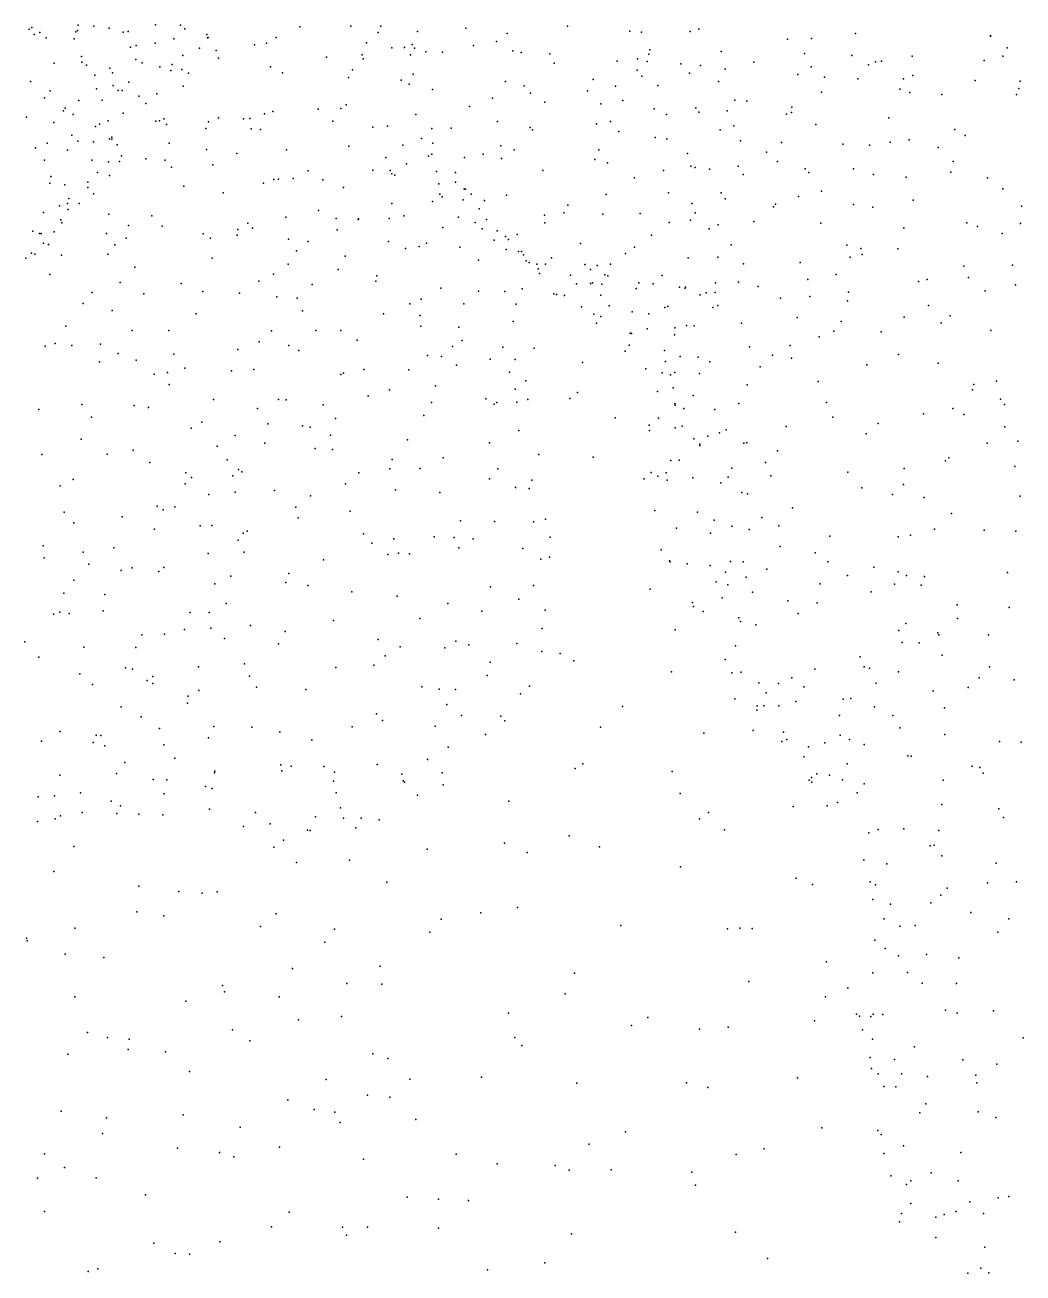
# Model space of a CAD drawing. Header units: metres. Extents: x -24.3 to 24.3, y -27.7 to 27.7.
# Drawn here: x 4.966 to 7.731, y -3.448 to 0.01 of the extents above; entities that cross this region are included whole.
import ezdxf

# ---------------------------------------------------------------- set-up
doc = ezdxf.new("R2010")
doc.units = ezdxf.units.M

msp = doc.modelspace()

# ---------------------------------------------------------------- linework, layer by layer
for p in [(4.9849, 0.003, 22.2262), (5.1127, 0.009, -14.5838), (5.1569, 0.0059, -24.5927), (5.1995, 0.0005, -12.7495), (5.3273, 0.0096, -14.2521), (5.3966, 0.009, -2.1445), (5.7274, 0.0046, 17.2236), (5.8687, 0.0063, 17.2117), (5.9516, 0.0067, 20.0138), (6.1871, 0.0005, 17.2375), (6.4689, 0.0065, 16.9913), (4.9771, -0.002, -25.1453), (4.9908, -0.0165, -12.2369), (5.0066, -0.0113, 19.9895), (5.0244, -0.0257, -25.8144), (5.1024, -0.0292, -12.4566), (5.107, -0.0092, -20.4514), (5.1113, -0.0058, -26.1733), (5.2375, -0.01, -24.9336), (5.252, -0.0088, -12.9288), (5.3778, -0.0292, 16.574), (5.4087, -0.0013, -13.3063), (5.4701, -0.0164, -13.6148), (5.4712, -0.0258, -13.4981), (5.4736, -0.0248, -26.344), (5.6617, -0.0254, -24.768), (5.9443, -0.0117, -20.8998), (6.0535, -0.0087, -24.9704), (6.3022, -0.0145, 17.0558), (6.6415, -0.0077, 21.5542), (6.6738, -0.0106, -0.7998), (6.8091, -0.0088, 23.6066), (6.833, -0.002, 17.0522), (7.0785, -0.0299, 17.1869), (7.1452, -0.028, 22.4599), (7.267, -0.0144, 17.3232), (7.6412, -0.0213, 17.8873), (7.6416, -0.02, -8.6752), (5.258, -0.0516, -14.362), (5.274, -0.0474, 17.1865), (5.3267, -0.041, -13.1832), (5.4497, -0.0543, -13.798), (5.4958, -0.061, -25.4349), (5.6016, -0.0458, 22.5257), (5.6347, -0.0409, -1.9015), (5.9117, -0.0396, -25.2412), (5.982, -0.0538, -5.2768), (6.0172, -0.0527, 20.3236), (6.0383, -0.0449, 17.1913), (6.0449, -0.0547, 20.6513), (6.0767, -0.0653, 20.7682), (6.1229, -0.0659, 22.6362), (6.2088, -0.0469, 17.1232), (6.2728, -0.0365, -26.0091), (6.318, -0.0621, -9.2966), (6.3403, -0.0669, -21.1187), (6.6972, -0.0589, 21.6524), (6.8948, -0.0641, 17.1601), (7.687, -0.0537, 17.9996), (5.0465, -0.0962, -12.3629), (5.1228, -0.0781, -12.5423), (5.1237, -0.0935, 17.117), (5.136, -0.1015, -14.5006), (5.2731, -0.0859, -13.1079), (5.2908, -0.0956, -14.2354), (5.3732, -0.0998, 22.5243), (5.4029, -0.0748, -13.3898), (5.5023, -0.0828, 19.6529), (5.8011, -0.0798, 19.6331), (5.9004, -0.0727, -25.5573), (5.9031, -0.0844, -26.1337), (6.0345, -0.0732, -1.4932), (6.4201, -0.07, 21.1935), (6.4319, -0.0962, 17.1204), (6.6069, -0.0903, 21.3599), (6.6634, -0.0841, -4.7501), (6.6902, -0.0917, -8.7672), (6.6947, -0.0712, 17.0979), (6.783, -0.0977, 23.2932), (6.8379, -0.1028, -0.5887), (6.9855, -0.0937, 22.2581), (7.1258, -0.0697, -8.6347), (7.2566, -0.075, 17.527), (7.3028, -0.101, 17.6896), (7.3226, -0.0924, -0.3553), (7.3391, -0.0906, 22.5801), (7.4243, -0.0765, 17.7686), (7.6235, -0.0892, -11.3135), (7.6751, -0.0766, 22.6707), (5.1596, -0.1291, -12.7095), (5.2007, -0.1102, -14.4178), (5.2079, -0.1229, -12.8691), (5.3399, -0.1061, -14.0789), (5.37, -0.1163, -13.9784), (5.4003, -0.1136, 17.2525), (5.4187, -0.1236, -13.5606), (5.6459, -0.1063, 16.9142), (5.6797, -0.1233, 24.4764), (5.8626, -0.1356, 17.1434), (5.8734, -0.1145, 19.7646), (6.041, -0.127, 20.4781), (6.6618, -0.1156, -9.9931), (6.675, -0.1324, 23.0941), (6.807, -0.124, 21.8676), (6.9063, -0.1128, 22.1023), (7.1075, -0.128, -0.4451), (7.1444, -0.1067, 17.4804), (7.1814, -0.1349, 17.6092), (7.4258, -0.1302, -11.0244), (4.9815, -0.1471, 22.4478), (5.164, -0.1673, -5.7567), (5.2101, -0.158, 16.5179), (5.2244, -0.1722, -12.9998), (5.2353, -0.1716, -14.2739), (5.254, -0.1492, -2.2556), (5.4044, -0.1599, -13.8235), (6.0083, -0.1429, 20.1325), (6.0307, -0.1546, 17.2848), (6.0951, -0.1691, 17.3921), (6.2974, -0.1471, 17.5379), (6.349, -0.1591, -1.0701), (6.5405, -0.1419, 22.8331), (6.6022, -0.1599, 17.1768), (6.7197, -0.1577, 21.522), (6.8875, -0.147, -21.3495), (7.274, -0.1393, 18.2864), (7.3897, -0.1679, -8.984), (7.3997, -0.1395, -4.453), (7.5987, -0.1444, -0.1966), (7.7197, -0.1662, -9.3202), (7.7237, -0.146, 18.1624), (5.0198, -0.1923, 17.0364), (5.0357, -0.173, 16.2709), (5.115, -0.1997, -12.6158), (5.1793, -0.1986, -14.3652), (5.2809, -0.1881, 19.9217), (5.3311, -0.1816, -13.3764), (6.2616, -0.1932, 17.284), (6.3664, -0.1791, 23.9871), (6.4062, -0.2041, 17.2594), (6.5244, -0.1733, -0.8588), (6.6223, -0.2, 23.7332), (6.9327, -0.1989, -9.0313), (6.9661, -0.2013, -10.2049), (7.1725, -0.177, 22.4037), (7.4176, -0.1772, 17.9421), (7.506, -0.1833, 18.0433), (7.7133, -0.1834, 22.6204), (5.0727, -0.2282, -14.4988), (5.0769, -0.2213, -12.5157), (5.0992, -0.2386, 17.1171), (5.2383, -0.2349, -13.2288), (5.3009, -0.2082, -14.0277), (5.6297, -0.2368, 17.3543), (5.6524, -0.2301, 19.4895), (5.778, -0.2239, 24.3018), (5.841, -0.2218, -1.6497), (5.8556, -0.2116, 19.551), (6.0486, -0.2387, 24.1273), (6.1977, -0.2167, 20.884), (6.5615, -0.2092, 21.23), (6.7097, -0.2231, 17.3309), (6.7431, -0.2388, 21.4332), (6.8245, -0.2197, 21.7613), (6.8331, -0.2321, 17.4132), (6.9114, -0.2284, 21.9649), (7.0758, -0.2374, 18.2653), (7.09, -0.2332, 17.6757), (7.0905, -0.2183, 22.3007), (4.9701, -0.2455, -12.2926), (5.0456, -0.2603, 22.7538), (5.161, -0.2716, -14.2857), (5.1724, -0.2656, 20.0233), (5.196, -0.256, 17.2022), (5.3286, -0.2569, -13.5624), (5.3386, -0.2558, -13.8186), (5.3506, -0.2505, -13.6683), (5.3579, -0.2661, 22.7981), (5.4741, -0.2584, 17.3319), (5.5021, -0.2473, 19.7131), (5.5717, -0.2501, 19.5974), (5.5891, -0.2491, -20.5512), (5.819, -0.2572, 17.4076), (5.9293, -0.2734, 19.6369), (5.97, -0.2704, 17.4089), (6.1463, -0.276, 20.7727), (6.2751, -0.2575, 20.9647), (6.3659, -0.2748, 17.3837), (6.5491, -0.2647, 17.8907), (6.5886, -0.2581, 23.4839), (6.9302, -0.27, 17.597), (7.1569, -0.2658, 17.8223), (7.3599, -0.2479, -10.5653), (5.0958, -0.2959, -14.3871), (5.1998, -0.3056, -13.1491), (5.2065, -0.3015, 24.5325), (5.2065, -0.3067, -14.0966), (5.4666, -0.277, -1.9904), (5.5923, -0.2782, -5.4829), (5.6186, -0.2796, 22.8528), (6.0644, -0.3047, 22.9555), (6.093, -0.2775, 20.4542), (6.3724, -0.2813, 21.0572), (6.6113, -0.2857, 17.4172), (6.7124, -0.3021, 17.5067), (6.744, -0.306, 18.0971), (6.8917, -0.2808, 21.8456), (7.4154, -0.3084, 18.1516), (7.5426, -0.2802, 18.5688), (7.5712, -0.2967, 22.5459), (4.9946, -0.331, 20.1265), (5.0275, -0.3176, -14.4978), (5.0834, -0.3377, -2.4205), (5.1126, -0.3127, -12.7006), (5.1556, -0.3139, -12.8931), (5.2214, -0.3228, -13.3225), (5.365, -0.3174, 19.9238), (5.4683, -0.3353, 19.8029), (5.6905, -0.336, 19.4073), (5.8628, -0.3261, -5.1702), (6.0126, -0.3233, 19.7962), (6.0961, -0.318, 20.1555), (6.2842, -0.3248, -20.89), (6.3209, -0.3361, 17.4844), (6.5557, -0.3367, 21.1465), (6.9481, -0.3118, 17.7545), (7.0207, -0.3427, -0.3668), (7.0622, -0.3159, -9.8661), (7.2322, -0.3208, -9.3886), (7.3063, -0.3233, 18.0934), (7.3632, -0.3147, 22.4549), (7.4959, -0.3301, -9.6754), (5.0203, -0.365, -12.4859), (5.1511, -0.3646, -12.9797), (5.1976, -0.3691, 16.7439), (5.2276, -0.3687, -13.5353), (5.2328, -0.3525, -13.8649), (5.3002, -0.3614, 17.2896), (5.354, -0.3645, 24.3747), (5.4862, -0.3783, 17.1055), (5.5524, -0.3468, 24.2837), (5.9655, -0.3572, 19.5086), (6.0233, -0.375, 19.6115), (6.084, -0.3543, 19.9615), (6.093, -0.3485, 17.6386), (6.1837, -0.3571, 17.5006), (6.2351, -0.3479, 20.8457), (6.2862, -0.3604, 23.0914), (6.5445, -0.3631, 17.5606), (6.5797, -0.3719, -0.6359), (6.8012, -0.3463, 21.4403), (7.0513, -0.3686, 22.1149), (7.5382, -0.3686, 18.3334), (5.0377, -0.4106, -14.3273), (5.1671, -0.3989, -13.9939), (5.2, -0.407, -13.6976), (5.3717, -0.3839, 23.0394), (5.7508, -0.3941, 19.3184), (5.9293, -0.3929, -1.3954), (5.9779, -0.3935, 17.5295), (5.9824, -0.403, 19.3569), (5.9905, -0.4068, 23.1504), (6.1064, -0.3961, -1.1516), (6.1587, -0.3991, 20.4627), (6.4009, -0.3937, 17.5868), (6.6543, -0.4135, 21.169), (6.735, -0.3935, 21.3051), (6.811, -0.3819, 17.7777), (6.8227, -0.3854, -4.1608), (6.8628, -0.3901, 21.6368), (6.9418, -0.3814, 17.899), (6.9559, -0.405, 21.9405), (7.1272, -0.3889, 18.0596), (7.1375, -0.3995, -4.0826), (7.2614, -0.3893, 22.3494), (7.3167, -0.4044, 18.2252), (7.4072, -0.412, 18.3033), (7.5309, -0.398, -0.0898), (7.6329, -0.4143, 18.4716), (5.0346, -0.4283, -12.5608), (5.0762, -0.4329, -14.2097), (5.1396, -0.4409, -13.8816), (5.14, -0.426, -13.1421), (5.4062, -0.4373, 17.367), (5.6269, -0.429, 19.5765), (5.655, -0.4183, 23.139), (5.6683, -0.418, 17.4488), (5.7092, -0.4153, 24.0983), (5.7909, -0.4192, 17.4734), (5.8482, -0.4403, 17.5149), (6.1129, -0.4303, 19.7661), (6.1586, -0.4262, -4.6409), (6.183, -0.4441, 20.021), (6.1869, -0.4449, 20.1938), (7.6755, -0.4445, 22.4591), (5.0871, -0.4707, -12.9645), (5.1555, -0.4582, -13.6122), (5.5151, -0.4551, 19.7843), (6.0947, -0.4795, 19.2761), (6.1154, -0.4589, 17.5916), (6.1219, -0.4663, 19.58), (6.1804, -0.4747, 23.5909), (6.2025, -0.4593, 20.575), (6.239, -0.4768, 17.6584), (6.3004, -0.4617, 23.3612), (6.5763, -0.4599, 17.7867), (6.7493, -0.4554, 17.9035), (6.8947, -0.4551, 21.7839), (6.9061, -0.4719, 18.0568), (7.1088, -0.466, 18.164), (7.1731, -0.4512, -21.1789), (7.4265, -0.476, 18.419), (5.0174, -0.5096, -14.1803), (5.0618, -0.4917, -14.0657), (5.0839, -0.4854, -13.9531), (5.0859, -0.5016, 17.142), (5.1156, -0.4852, -13.7274), (5.1984, -0.5148, 17.2528), (5.7788, -0.5048, 23.3278), (5.982, -0.4852, -20.6173), (6.224, -0.4993, 20.3439), (6.4057, -0.5171, 17.7944), (6.459, -0.5106, 18.1486), (6.4698, -0.4892, 20.99), (6.5668, -0.5143, 17.9064), (6.6702, -0.5127, 17.9784), (6.8134, -0.4854, -0.3614), (6.8228, -0.511, 21.4016), (7.0403, -0.4942, 18.5914), (7.0451, -0.4871, 22.0695), (7.262, -0.4873, 18.6937), (7.3151, -0.4954, 18.363), (7.7275, -0.4921, -3.862), (5.065, -0.5302, -13.3614), (5.0678, -0.5383, -13.4865), (5.2528, -0.5457, 17.0326), (5.3176, -0.5196, -2.1089), (5.3457, -0.5478, 20.0116), (5.5833, -0.5399, -1.7993), (5.6884, -0.5232, 19.4693), (5.8285, -0.5261, 23.8336), (5.8887, -0.5293, 17.6034), (5.8903, -0.5279, -4.8669), (5.975, -0.5263, 23.5396), (6.0159, -0.5189, 17.6439), (6.1236, -0.5518, 19.0948), (6.1672, -0.5226, 19.4716), (6.2131, -0.5373, 19.3314), (6.2443, -0.529, 19.9194), (6.4062, -0.5384, 20.856), (6.7512, -0.5374, 21.2211), (6.8103, -0.5316, 18.1209), (6.8866, -0.5442, 21.6789), (6.9855, -0.5351, 18.2174), (7.1714, -0.5394, 22.1782), (7.4009, -0.5527, 22.3487), (7.5754, -0.5382, 18.6069), (7.6048, -0.5485, 22.4059), (7.7244, -0.5405, 18.6487), (4.9874, -0.5617, -13.9879), (5.0056, -0.5677, -12.7465), (5.0108, -0.5684, -12.9766), (5.0463, -0.5633, -13.648), (5.1921, -0.5685, 23.811), (5.2466, -0.5808, -20.2104), (5.4593, -0.569, 19.9047), (5.4801, -0.5814, 17.3307), (5.554, -0.5729, 19.777), (5.556, -0.5566, 23.4533), (5.5959, -0.5536, 23.7622), (5.6959, -0.5842, 17.5391), (5.831, -0.5581, 17.6941), (6.2326, -0.555, 19.1934), (6.2662, -0.5869, 19.573), (6.2743, -0.5608, 20.5419), (6.2969, -0.5765, 20.2449), (6.3057, -0.5849, 19.064), (6.3296, -0.5705, 20.6987), (6.7014, -0.5728, 18.4292), (6.8615, -0.5555, 21.537), (7.6732, -0.5683, 18.8471), (4.984, -0.6223, -13.1754), (5.0172, -0.595, 17.1113), (5.0311, -0.599, 16.7582), (5.2151, -0.5994, 23.4982), (5.718, -0.6164, -1.6078), (5.7502, -0.5901, 19.3331), (5.9734, -0.59, 19.1157), (6.0203, -0.6092, 17.9315), (6.0581, -0.604, 17.7294), (6.0781, -0.5945, -1.022), (6.1707, -0.6064, 17.7777), (6.2993, -0.612, 19.2905), (6.3333, -0.6175, 20.376), (6.3414, -0.6177, 19.8259), (6.505, -0.5957, 18.018), (6.6552, -0.6061, 21.0331), (6.9225, -0.5996, -20.9651), (7.2433, -0.6, 18.4845), (7.2815, -0.6095, -3.7417), (7.3841, -0.6105, 18.5852), (4.9678, -0.6364, -12.8315), (4.9932, -0.6249, -13.5142), (5.0674, -0.6277, -2.3934), (5.1958, -0.6257, 20.1258), (5.4842, -0.6363, 17.4707), (5.6946, -0.6531, -5.3395), (5.8528, -0.6309, -1.3616), (6.2225, -0.6419, 18.139), (6.3471, -0.6273, 17.9482), (6.3545, -0.6439, 19.5143), (6.3633, -0.6487, -0.6552), (6.3845, -0.653, 20.1282), (6.4084, -0.6535, 20.639), (6.425, -0.6353, 19.1754), (6.5171, -0.6543, 19.0558), (6.5512, -0.6567, 20.8838), (6.5878, -0.6531, 18.2032), (6.63, -0.6233, -3.846), (6.8038, -0.6351, 18.3344), (6.8861, -0.6337, 21.7832), (6.9572, -0.6525, 18.4403), (7.114, -0.6486, 18.5141), (7.252, -0.6337, -0.0512), (7.2857, -0.6264, 22.3109), (7.7026, -0.6559, 22.3966), (5.0346, -0.6821, 20.2235), (5.2704, -0.6612, 17.3764), (5.6544, -0.6804, 19.6731), (5.8334, -0.6676, 19.2272), (5.9406, -0.6858, 17.7053), (6.3875, -0.6664, 19.6598), (6.3913, -0.6785, 20.5018), (6.4778, -0.6837, 18.1389), (6.533, -0.6675, -0.477), (6.5727, -0.6828, 19.1835), (6.581, -0.6849, 18.9525), (6.7312, -0.6846, 18.4196), (7.2134, -0.6816, 18.639), (7.5676, -0.6585, 18.781), (7.58, -0.6903, 22.4092), (5.2295, -0.7039, 17.1808), (5.3983, -0.7063, -1.9781), (5.6137, -0.7002, -20.3062), (5.7613, -0.7096, 19.32), (5.9384, -0.6997, -4.375), (6.1182, -0.7198, 18.9975), (6.3435, -0.7212, 18.3728), (6.4942, -0.7074, 20.7221), (6.533, -0.7067, 18.8169), (6.5386, -0.7044, 19.4128), (6.564, -0.7088, 18.5108), (6.6593, -0.7203, 19.2557), (6.6666, -0.7052, 19.073), (6.7064, -0.7071, 18.5635), (6.7795, -0.7165, 21.2606), (6.795, -0.7194, 18.7826), (6.796, -0.7169, 21.5141), (6.8796, -0.7047, 18.559), (6.9425, -0.7031, 21.9572), (6.9977, -0.7153, 18.7307), (7.1351, -0.6955, 18.8505), (7.4417, -0.7006, 18.8858), (7.4653, -0.6954, -20.9599), (7.7105, -0.7107, 18.7887), (5.1522, -0.7314, 20.1658), (5.2953, -0.7351, 20.0817), (5.4582, -0.7288, 19.9321), (5.5599, -0.7334, 17.5931), (5.6634, -0.7437, 17.586), (5.7202, -0.7469, 17.8144), (6.0633, -0.75, 17.8057), (6.2221, -0.7281, 17.9653), (6.2957, -0.7286, -3.8576), (6.4308, -0.7354, 18.2465), (6.439, -0.7375, 18.5864), (6.461, -0.7399, 20.4177), (6.5611, -0.7393, 19.5952), (6.8363, -0.7376, -3.6209), (6.8529, -0.7327, 19.0596), (6.8781, -0.7318, 19.1801), (7.0591, -0.7476, 19.1374), (7.141, -0.7429, 19.0423), (7.2449, -0.7542, 19.1342), (7.2474, -0.7306, 18.91), (7.6263, -0.7269, 0.0909), (5.1274, -0.7621, -5.9433), (5.2078, -0.781, -2.2398), (5.4401, -0.7905, 17.4986), (5.7352, -0.7821, -4.9293), (5.9592, -0.7907, 19.1209), (6.0324, -0.7625, 18.2406), (6.061, -0.795, -4.0309), (6.1817, -0.7632, 18.9002), (6.3271, -0.7636, 18.1119), (6.508, -0.7712, 20.1653), (6.5423, -0.7916, 20.5907), (6.585, -0.7684, 19.8146), (6.6479, -0.7848, 19.6815), (6.6945, -0.7905, 20.94), (6.7389, -0.773, 21.1474), (6.7469, -0.77, 19.4692), (6.8719, -0.773, 19.3683), (6.8853, -0.768, -0.126), (7.4695, -0.7672, 22.3964), (5.079, -0.8252, 20.2183), (6.0627, -0.8248, 19.0247), (6.168, -0.8276, -0.7306), (6.3187, -0.8115, 18.7262), (6.5499, -0.8164, 20.2789), (6.5615, -0.7978, 19.994), (6.7991, -0.8227, 21.7561), (6.8199, -0.8237, 19.5533), (6.9508, -0.8166, 22.0599), (7.1054, -0.8004, 19.3107), (7.2276, -0.8119, 19.2475), (7.4023, -0.7999, 19.0533), (7.5049, -0.816, -3.4328), (7.5294, -0.7966, 18.9611), (5.263, -0.8371, 17.445), (5.3644, -0.8365, 20.0227), (5.6489, -0.8378, 19.6742), (5.7716, -0.8372, 19.3369), (5.8414, -0.8364, 17.7035), (5.8862, -0.8636, 19.1898), (6.6425, -0.8442, 20.7048), (6.6462, -0.8447, 19.9033), (6.6898, -0.8322, 18.8647), (6.7653, -0.8486, 19.6566), (6.7667, -0.8298, 21.6185), (7.1667, -0.8539, 0.0335), (7.2069, -0.8387, 22.3108), (7.3385, -0.8402, 19.1823), (7.6423, -0.8372, 18.9406), (5.0221, -0.8801, 17.2274), (5.0493, -0.8727, -2.4635), (5.0956, -0.8786, 17.1513), (5.1753, -0.8743, 20.1659), (5.5557, -0.8898, -5.545), (5.6149, -0.8684, 17.5952), (5.6966, -0.8788, 19.5537), (5.725, -0.8923, -1.4607), (6.1504, -0.8808, 18.5846), (6.1772, -0.8646, 17.9801), (6.2903, -0.8826, 18.1144), (6.3769, -0.8854, 18.3658), (6.6287, -0.8936, 20.3387), (6.6397, -0.8776, 20.0527), (6.7377, -0.8924, 21.4758), (6.9731, -0.8818, -3.3974), (7.0863, -0.8782, 22.2361), (5.1724, -0.924, 17.3999), (5.2238, -0.9004, 17.4058), (5.2736, -0.9188, 20.0976), (5.3783, -0.9027, 17.5081), (6.0807, -0.9058, 17.8769), (6.1203, -0.9086, -3.6871), (6.1613, -0.9326, 18.9292), (6.2546, -0.9158, 18.8345), (6.324, -0.9172, 18.789), (6.5107, -0.9251, -20.5695), (6.741, -0.9224, 21.0265), (6.7809, -0.909, 19.827), (6.8313, -0.9105, 21.891), (6.8637, -0.9239, 19.7382), (7.0376, -0.9053, 19.5134), (7.09, -0.9138, 19.0807), (7.2981, -0.932, 19.371), (7.3859, -0.9037, 0.1109), (7.4958, -0.9272, 19.1628), (5.324, -0.958, -5.7982), (5.361, -0.9532, 17.7232), (5.4085, -0.9411, 19.9815), (5.5384, -0.9485, 19.8558), (5.5995, -0.9447, 19.7513), (5.8414, -0.9586, 18.4322), (5.8487, -0.9546, -1.1994), (5.9046, -0.9449, 17.7472), (6.0296, -0.9458, 19.0605), (6.3087, -0.952, 18.2345), (6.6863, -0.9431, 20.1475), (6.7317, -0.9545, 21.2251), (6.7542, -0.9595, -0.0689), (6.7669, -0.9529, 21.7924), (6.8344, -0.9559, 19.0932), (7.0026, -0.937, 22.1705), (5.365, -0.9867, -20.0482), (5.9759, -1.0016, -0.9313), (6.1034, -0.9899, 18.7903), (6.3243, -0.9997, 18.6312), (6.3535, -0.9758, 18.5117), (6.7616, -0.9956, 20.9206), (6.9674, -0.9876, 19.6979), (7.1635, -0.9779, 19.5346), (7.5912, -1.0007, 19.1878), (7.5952, -0.9868, 0.1793), (7.6576, -0.9773, 19.0915), (5.4877, -1.0278, 17.584), (5.6687, -1.0282, 17.664), (5.6895, -1.029, -4.2978), (5.9166, -1.0176, 19.1745), (6.0922, -1.0363, -20.3069), (6.243, -1.0265, 18.9691), (6.2737, -1.0364, 18.1462), (6.3291, -1.0354, -0.4335), (6.3596, -1.0276, 18.387), (6.4751, -1.0255, -3.3318), (6.4969, -1.0082, -0.2832), (6.7188, -1.0058, 20.3171), (6.8173, -1.0167, 19.9596), (7.1869, -1.0365, 22.325), (7.6685, -1.0271, -15.9228), (5.0046, -1.0554, 20.1963), (5.123, -1.0415, 17.4514), (5.2684, -1.0446, 17.5301), (5.308, -1.0502, 20.0498), (5.6099, -1.0526, 18.2816), (5.7925, -1.0424, -3.8322), (6.2658, -1.0405, 18.8469), (6.7662, -1.0403, 20.7191), (6.7673, -1.0437, 20.1888), (6.791, -1.0526, 21.8569), (6.877, -1.056, 22.0174), (6.9437, -1.0391, 19.8035), (7.4559, -1.0678, 19.4218), (7.5373, -1.0529, -20.6138), (7.5669, -1.0695, 19.3161), (7.6801, -1.0416, -16.7124), (5.1503, -1.0767, 20.1332), (5.456, -1.0907, -1.9777), (5.6388, -1.0954, 19.6664), (5.7345, -1.1013, 19.3815), (5.7558, -1.1048, 18.598), (5.8263, -1.0804, 19.2737), (6.0713, -1.0724, 19.04), (6.6014, -1.0787, 19.2135), (6.6956, -1.0988, 21.4276), (6.7211, -1.0794, 21.2276), (6.7872, -1.1018, 20.5877), (7.0749, -1.1025, 0.1176), (7.2046, -1.0773, 19.5953), (7.3296, -1.0948, 19.5297), (7.681, -1.1033, 22.4151), (5.1214, -1.1374, 17.5262), (5.4261, -1.1073, 19.9405), (5.5478, -1.1273, 19.7834), (5.8126, -1.1268, 17.7146), (6.026, -1.1398, 17.834), (6.3339, -1.1141, 18.2884), (6.6964, -1.1137, 21.604), (6.7674, -1.1068, 20.9888), (6.8188, -1.1372, 20.4675), (6.8583, -1.1296, 20.1513), (6.8907, -1.1203, -3.0879), (6.9084, -1.1122, 19.29), (7.2968, -1.123, 22.3756), (5.2657, -1.1684, 17.6003), (5.4987, -1.1568, 17.6287), (5.6304, -1.1491, 17.6701), (5.7699, -1.1634, -20.1367), (5.8179, -1.1666, -1.2564), (6.2532, -1.1476, 18.8972), (6.8354, -1.152, 20.8004), (6.8356, -1.1553, 20.3254), (6.9581, -1.1487, 22.1468), (6.9658, -1.1481, 19.9111), (7.0511, -1.1698, 22.2286), (7.6324, -1.1485, 19.3946), (7.7173, -1.1431, -3.0691), (5.0121, -1.1802, 17.4704), (5.1936, -1.1794, 20.0744), (5.3119, -1.2021, 18.1001), (5.5263, -1.1951, -5.3997), (5.9829, -1.1945, -3.3325), (6.1245, -1.1892, 17.9178), (6.3895, -1.1803, 18.4158), (6.5402, -1.1875, -0.166), (6.7556, -1.1967, 21.7997), (6.7785, -1.196, 0.0672), (7.0175, -1.2025, -20.4441), (7.5167, -1.1979, 0.2576), (7.5262, -1.1893, 19.4759), (5.4113, -1.2312, 19.9103), (5.4271, -1.2442, 18.3516), (5.5421, -1.2397, 18.5808), (5.5575, -1.2217, 19.6953), (5.5669, -1.2283, -1.772), (5.8906, -1.2307, 19.1441), (5.9769, -1.2199, 19.1644), (6.0612, -1.2195, -0.6759), (6.276, -1.2197, -3.1499), (6.7011, -1.2298, 21.3256), (6.7195, -1.2401, 21.6728), (6.7428, -1.2307, 19.4129), (6.8166, -1.2446, 20.8933), (6.9144, -1.2429, 20.2683), (6.9243, -1.2178, 20.1043), (7.0327, -1.2391, 19.4572), (7.2455, -1.2297, 22.3284), (7.4022, -1.2194, 19.5849), (7.7086, -1.2136, -17.8331), (5.063, -1.2672, 17.5813), (5.0996, -1.2497, 17.864), (5.4101, -1.2612, 17.6702), (5.8537, -1.2616, 17.7486), (5.9928, -1.2779, 17.8163), (6.2534, -1.2474, 18.0549), (6.3247, -1.272, 18.8274), (6.3627, -1.2746, 18.3023), (6.3707, -1.2515, -0.3024), (6.6812, -1.2473, 21.4853), (6.7453, -1.2515, 21.1062), (6.8943, -1.2586, 20.395), (7.2844, -1.2727, 19.7053), (7.3998, -1.2632, 19.4606), (5.4753, -1.2913, 19.7489), (5.5484, -1.2851, -4.6058), (5.6568, -1.2804, 19.4254), (5.757, -1.2951, 19.3247), (6.1149, -1.2856, 19.0742), (6.9522, -1.2852, 22.1068), (6.9677, -1.2894, 0.1679), (7.3693, -1.2912, 22.3706), (7.4577, -1.2991, -16.7932), (7.7232, -1.2955, 19.4682), (5.0742, -1.3401, 20.0295), (5.332, -1.3236, -2.1865), (5.3483, -1.3333, -5.879), (5.3813, -1.3255, 19.8408), (5.7166, -1.3264, -1.4622), (5.8668, -1.3372, 19.236), (6.711, -1.335, 21.5987), (6.8293, -1.3405, 21.9168), (7.0921, -1.3285, 22.2084), (7.5329, -1.3437, 22.3767), (5.1008, -1.3697, 18.3162), (5.2348, -1.3529, 18.6068), (5.451, -1.3782, -4.2666), (5.4837, -1.3771, 19.644), (5.7232, -1.3554, -3.3367), (6.1728, -1.3642, -0.4841), (6.2672, -1.3657, -20.2237), (6.3752, -1.3667, 18.7456), (6.4085, -1.3594, 18.4375), (6.8755, -1.3619, 20.7209), (6.9242, -1.3788, 20.4186), (7.0074, -1.3547, 20.1507), (7.0551, -1.378, 20.0403), (5.3246, -1.3873, 18.9476), (5.5567, -1.4172, 19.3397), (5.57, -1.3981, 19.4422), (5.5818, -1.393, 17.7177), (5.9042, -1.4004, 19.4112), (5.9876, -1.4138, -3.045), (6.0998, -1.4084, 19.1028), (6.1551, -1.4104, 19.527), (6.2077, -1.4141, 19.0319), (6.4213, -1.4093, 19.5898), (6.7715, -1.384, 21.7719), (6.8657, -1.3986, 20.85), (6.9729, -1.3879, 20.2712), (7.1963, -1.4061, 22.2263), (7.3855, -1.4083, 19.7142), (7.4198, -1.4035, 22.3207), (7.4861, -1.3869, -17.5539), (7.6241, -1.3896, -18.2892), (7.7111, -1.3927, 19.4681), (5.0161, -1.4329, 17.7327), (5.1274, -1.4509, 19.9157), (5.2117, -1.4387, 17.755), (5.573, -1.4504, -4.9807), (5.9271, -1.4258, -0.9165), (6.1678, -1.439, 17.9678), (6.3456, -1.4407, 18.1971), (6.729, -1.444, 21.4179), (7.0586, -1.4356, 22.1429), (5.0191, -1.4666, 18.5326), (5.1429, -1.4842, 19.0807), (5.4732, -1.4545, 19.5332), (5.7934, -1.472, -1.2197), (5.971, -1.4576, 17.8163), (6.001, -1.4535, 19.1643), (6.0312, -1.4559, -0.654), (6.3954, -1.47, 18.3085), (6.4189, -1.4643, 18.505), (6.7521, -1.4753, 21.5766), (6.7534, -1.4778, 21.2464), (6.8005, -1.4834, 21.1192), (6.9204, -1.4766, 20.6167), (6.9561, -1.4774, 21.9818), (7.1556, -1.4525, 0.2897), (7.1905, -1.4779, 19.9057), (5.232, -1.5012, 19.3162), (5.263, -1.4947, 19.7385), (5.3367, -1.5046, 17.7615), (5.3501, -1.4936, 19.6399), (5.5366, -1.5171, -5.5852), (5.6971, -1.5098, 19.3107), (6.8641, -1.488, 20.944), (6.9073, -1.5061, 20.7426), (6.9643, -1.5201, 20.4148), (7.021, -1.4982, 20.2378), (7.2451, -1.5156, 19.6136), (7.3183, -1.4925, 19.7752), (7.3856, -1.5057, 0.3714), (7.4087, -1.5159, 22.2432), (7.4587, -1.5184, 19.703), (7.6885, -1.5075, 22.2435), (5.1015, -1.5286, 17.8418), (5.492, -1.5389, 17.7641), (5.6889, -1.5347, -19.9413), (5.75, -1.543, 17.7757), (6.2557, -1.5472, 18.9758), (6.3747, -1.5429, 18.8066), (6.6985, -1.5538, 19.7176), (6.881, -1.5327, 0.2246), (6.9137, -1.541, 21.8422), (7.169, -1.5384, 22.1009), (7.3751, -1.5395, -2.6309), (7.4494, -1.5419, -17.9897), (5.0733, -1.5641, 19.7495), (5.1875, -1.5685, -2.4223), (5.8718, -1.5603, 17.8096), (5.9975, -1.5726, 17.8534), (6.3344, -1.5812, 18.2019), (6.8978, -1.5771, 20.8722), (6.9814, -1.5617, -2.6123), (7.08, -1.5859, 22.0226), (7.3102, -1.561, 22.19), (5.0444, -1.6225, -6.2241), (5.0625, -1.6172, 17.917), (5.088, -1.6207, 19.4393), (5.1822, -1.6131, 17.8815), (5.4231, -1.6177, 19.3474), (5.4766, -1.6176, -4.7462), (5.5229, -1.5929, 19.5881), (6.1373, -1.5935, 17.9614), (6.2321, -1.6143, 18.0444), (6.4075, -1.6117, 18.4812), (6.8151, -1.5907, 21.5369), (6.8183, -1.6016, 21.3426), (6.8454, -1.6153, 21.1553), (7.1087, -1.6208, -20.0753), (7.1612, -1.5913, 20.0023), (7.5492, -1.5964, 19.5978), (7.6928, -1.6043, 0.35), (5.5907, -1.6544, -3.0405), (5.8211, -1.6402, 19.2178), (6.0597, -1.6347, 19.1014), (6.9438, -1.6327, 21.7631), (6.9481, -1.6431, 20.6792), (6.9912, -1.6521, 20.4713), (7.407, -1.6481, -19.708), (7.5501, -1.6347, 22.1805), (5.2894, -1.6803, -3.6862), (5.3523, -1.6783, 17.8731), (5.4075, -1.6647, -19.7605), (5.4812, -1.6616, 17.8137), (5.5186, -1.6901, -1.9045), (5.6872, -1.6702, 17.8158), (5.9447, -1.6926, -2.7482), (6.3993, -1.6626, -0.1719), (6.7676, -1.6659, -20.122), (7.387, -1.6674, 19.7819), (7.4955, -1.674, 19.7135), (7.4978, -1.6794, -16.2924), (7.6357, -1.68, 19.652), (4.9657, -1.6997, 19.534), (5.1292, -1.7137, 19.4536), (5.2727, -1.715, 19.3643), (5.6684, -1.705, 19.211), (6.0057, -1.7134, 17.924), (6.1293, -1.7159, 18.0114), (6.1592, -1.6977, 19.0308), (6.1953, -1.7071, 19.8554), (6.3287, -1.7037, 18.2724), (6.3982, -1.7262, 18.5478), (6.9342, -1.7105, 21.6041), (7.3969, -1.7011, -18.514), (7.4435, -1.7016, -19.062), (5.0043, -1.742, 18.0203), (5.574, -1.7598, -5.2326), (5.9635, -1.7378, 19.8765), (6.2545, -1.7556, 18.1522), (6.4488, -1.7312, -2.4856), (6.4864, -1.7522, 19.8565), (6.9059, -1.7485, 21.3669), (7.2805, -1.7405, -17.5964), (7.507, -1.7361, 22.0939), (5.1181, -1.7878, 18.0474), (5.2447, -1.7713, 19.7513), (5.2636, -1.7751, -2.3073), (5.3197, -1.7949, 19.262), (5.4463, -1.7683, -5.8471), (5.588, -1.7941, 19.8488), (5.8272, -1.7707, -1.2308), (5.9322, -1.764, 19.142), (6.2468, -1.7926, -0.3845), (6.7576, -1.7828, 0.2294), (6.924, -1.7849, 21.1635), (6.9507, -1.7831, 20.9727), (7.1545, -1.775, 20.1028), (7.2913, -1.7687, 19.9097), (7.3062, -1.7725, 21.9878), (7.3863, -1.7819, 19.8289), (7.6382, -1.7688, 22.0671), (5.1528, -1.8177, 19.3227), (5.3041, -1.8068, -3.254), (5.3202, -1.8149, 17.9876), (5.6072, -1.8244, 17.9034), (5.7441, -1.8309, 17.9036), (6.0656, -1.8239, 18.0168), (6.1137, -1.8304, 18.9888), (6.1586, -1.8311, 18.0926), (6.3642, -1.8218, 18.4834), (6.9991, -1.8124, 21.5644), (7.0541, -1.8148, 20.4393), (7.0907, -1.7988, 21.7576), (7.124, -1.8237, 20.2324), (7.3246, -1.814, -16.9242), (7.5792, -1.8258, 19.707), (7.61, -1.7987, 19.6865), (7.7069, -1.8041, 19.6575), (5.4177, -1.8502, -2.0995), (5.4472, -1.8339, 17.9471), (6.3384, -1.8435, 18.6154), (6.9325, -1.8576, -2.3005), (7.0198, -1.8406, 20.6992), (7.1016, -1.8646, 21.6368), (7.2325, -1.8584, 20.0335), (7.254, -1.8563, 21.845), (7.4822, -1.835, 21.9694), (5.2323, -1.8797, 18.0714), (5.4164, -1.869, 19.1662), (5.9396, -1.8984, -0.9867), (6.1351, -1.8733, -2.4472), (6.6212, -1.8781, 0.0527), (6.9937, -1.8884, 21.0297), (6.9945, -1.8765, 21.2026), (7.0134, -1.8762, 21.3932), (7.0551, -1.8763, 20.5657), (7.3201, -1.879, 19.9453), (7.5139, -1.8818, -16.5319), (5.2875, -1.9068, 19.1605), (5.489, -1.9335, -2.8108), (5.594, -1.9359, 19.0951), (5.8724, -1.9348, 18.0076), (5.9568, -1.9174, 19.051), (6.102, -1.933, 18.1419), (6.175, -1.9029, 18.8883), (6.2842, -1.9048, 18.3125), (6.2952, -1.918, 18.5301), (6.5608, -1.9356, -2.2447), (7.2228, -1.9029, 21.7179), (7.371, -1.9033, 0.4608), (5.0637, -1.9476, 18.2075), (5.1629, -1.9579, -3.6004), (5.1758, -1.9586, -2.4845), (5.3388, -1.9397, 18.0767), (5.4745, -1.9655, 19.0717), (5.6723, -1.9487, -19.8606), (5.7603, -1.9703, 19.0516), (6.2418, -1.9561, 18.6892), (6.8473, -1.9522, 19.9189), (6.9838, -1.9446, 0.3151), (7.068, -1.9493, -19.769), (7.0773, -1.9701, 20.9488), (7.2243, -1.9578, -18.2375), (7.2502, -1.9697, 20.0798), (7.3903, -1.9371, 21.8169), (7.5145, -1.9556, 21.84), (5.0111, -1.974, 19.2136), (5.1544, -1.9784, -6.2523), (5.1871, -1.9875, 19.1234), (5.3507, -1.9842, 19.8986), (6.1388, -1.9906, 18.261), (7.0634, -1.9758, 21.0706), (7.1369, -1.9899, 21.4117), (7.1823, -1.9788, 21.5389), (7.2912, -1.9832, -17.4149), (7.6666, -1.9751, 21.8511), (7.7261, -1.9774, 19.7002), (5.2423, -2.0333, 18.2551), (5.3807, -2.0219, 18.1607), (5.9421, -2.039, 18.9444), (6.0813, -2.025, -0.7022), (6.5118, -2.0371, -0.1136), (7.1239, -2.0178, 21.2571), (7.2437, -2.0376, 20.1824), (7.4123, -2.0147, 21.7195), (7.4217, -2.0157, -2.2328), (5.0619, -2.069, 19.0752), (5.219, -2.0638, 19.0237), (5.491, -2.0618, -4.8511), (5.4923, -2.0575, -2.0529), (5.6745, -2.0404, -1.7173), (5.6779, -2.057, 18.9727), (5.7038, -2.0437, -2.5239), (5.7939, -2.0444, 18.0886), (5.8235, -2.0602, -1.3403), (6.0097, -2.0659, 19.9998), (6.1219, -2.0626, 18.6919), (6.4907, -2.0501, 20.0257), (6.7593, -2.0589, 0.1865), (7.1598, -2.0653, 20.4817), (7.1947, -2.069, 20.3639), (7.5901, -2.0433, 21.7547), (7.612, -2.0473, 19.7912), (7.621, -2.0632, 19.7745), (5.321, -2.081, 18.9487), (5.3584, -2.0813, -4.4869), (5.4656, -2.0998, -5.9748), (5.4845, -2.1054, 18.2456), (5.8211, -2.085, 18.9269), (6.0137, -2.0842, 18.8238), (6.0178, -2.0884, 18.2618), (6.1244, -2.0955, 18.5109), (7.1388, -2.0824, 20.9364), (7.1452, -2.0755, -19.0871), (7.146, -2.0878, 20.6647), (7.2311, -2.0816, 21.3495), (7.2909, -2.0927, 21.4816), (7.5097, -2.0827, 19.8987), (5.0024, -2.1286, -2.7268), (5.0473, -2.1262, 18.4404), (5.1199, -2.118, 18.9791), (5.2049, -2.1404, 18.4639), (5.3511, -2.1201, 18.3374), (5.828, -2.1178, 18.2083), (6.0536, -2.1237, 18.4017), (6.3065, -2.1407, -2.1124), (6.7815, -2.1191, -20.0064), (7.2714, -2.1173, 19.8939), (5.1245, -2.1723, 18.5983), (5.2204, -2.1745, 18.7071), (5.2306, -2.1534, 18.8494), (5.2816, -2.1765, 18.5911), (5.4769, -2.1624, 18.3753), (5.605, -2.1722, 18.2951), (5.8397, -2.1593, 18.8044), (6.8596, -2.1722, -2.0076), (7.0941, -2.1556, -19.5108), (7.1887, -2.1532, 20.5571), (7.2169, -2.1439, -17.776), (7.5068, -2.1503, 21.5851), (7.6647, -2.162, 19.7948), (5.0003, -2.1972, 18.7333), (5.0491, -2.1897, -3.8869), (5.0643, -2.1816, 18.8345), (5.3474, -2.1784, 18.7119), (5.5715, -2.2111, 18.6469), (5.6456, -2.2033, -5.2316), (5.7712, -2.1838, -1.5177), (5.8488, -2.1875, 18.3507), (5.8977, -2.188, 18.6611), (5.9471, -2.1926, -20.1156), (6.8352, -2.1896, 19.9854), (7.6775, -2.1863, 21.6369), (5.7482, -2.2214, 18.6512), (5.7558, -2.222, 18.4361), (5.8828, -2.2147, 18.5256), (6.4735, -2.2371, -0.202), (6.9037, -2.2205, -19.7503), (7.304, -2.2279, 21.1805), (7.3296, -2.2187, 0.4402), (7.4007, -2.2174, 21.3791), (7.4978, -2.2223, 21.4728), (5.1007, -2.2664, -19.3574), (5.6553, -2.2679, 20.0505), (5.6821, -2.2483, 18.5326), (6.0802, -2.2732, -0.8075), (6.2943, -2.2571, -0.424), (6.5573, -2.2674, -1.9078), (7.4743, -2.2642, 20.0154), (7.4847, -2.2627, -2.0404), (5.7179, -2.3107, -1.6989), (5.8654, -2.3044, -1.3307), (6.357, -2.2825, -20.2288), (7.2899, -2.3036, 20.7251), (7.3541, -2.3146, 21.1065), (7.5061, -2.2917, 21.3728), (7.6569, -2.312, -17.1699), (5.0453, -2.3355, -6.5058), (6.7818, -2.3221, 0.1615), (5.2816, -2.3759, -2.4413), (5.9684, -2.3648, -1.1109), (7.1031, -2.354, 0.3487), (7.1478, -2.3717, -18.7863), (7.3082, -2.3641, 20.6053), (7.3226, -2.3723, 20.9239), (7.5214, -2.3815, 0.4794), (7.6326, -2.3673, 19.7665), (7.7131, -2.3638, 19.8146), (5.3922, -2.3908, -2.4857), (5.4568, -2.3953, 20.0842), (5.4987, -2.3921, -6.09), (7.3156, -2.4131, 20.4593), (7.5038, -2.4009, 20.0254), (5.2755, -2.4474, -4.3668), (5.6614, -2.453, -1.8936), (6.2293, -2.4496, -0.5977), (6.3307, -2.4355, 20.0591), (7.3637, -2.4258, 20.2485), (7.4762, -2.4224, -17.7026), (7.5871, -2.4491, 21.344), (5.3508, -2.4581, -19.719), (5.6184, -2.4876, -4.9716), (6.1191, -2.4674, -20.3723), (6.6166, -2.4849, -0.0795), (7.3463, -2.4667, 19.8628), (7.3898, -2.4873, -18.008), (7.4329, -2.4848, 21.1392), (7.692, -2.4669, 21.4266), (4.9704, -2.5202, -3.0804), (5.1035, -2.4928, -4.0369), (5.8232, -2.4952, -2.0781), (6.0879, -2.5033, -1.9302), (6.9122, -2.494, 0.2373), (6.9469, -2.4921, -19.8915), (6.9808, -2.4935, -1.743), (7.6611, -2.5035, 19.8694), (4.9719, -2.5271, -3.7158), (5.7966, -2.5313, -5.6236), (7.3203, -2.5259, 20.7342), (7.349, -2.5488, 20.929), (5.0773, -2.5647, -2.6658), (5.184, -2.5736, -19.3695), (7.1872, -2.5853, -19.0205), (7.3861, -2.569, 20.22), (7.4637, -2.5657, 20.0698), (7.5537, -2.5745, 19.9776), (5.7072, -2.6045, -5.9056), (5.9501, -2.5977, -1.2506), (6.4881, -2.617, -20.4184), (7.3149, -2.6165, 20.6496), (7.4112, -2.6151, 21.0853), (5.5132, -2.6515, 20.1141), (5.8577, -2.6461, -1.4902), (5.9542, -2.6475, 20.0967), (6.9717, -2.6402, 19.9799), (7.2456, -2.6581, -18.689), (7.4522, -2.6451, 21.1982), (7.5473, -2.6453, 21.2969), (5.1039, -2.6824, -2.7112), (5.4115, -2.6946, -20.0463), (5.5188, -2.6685, -2.1791), (5.6704, -2.6822, -1.9501), (6.4622, -2.6744, -1.6236), (7.1838, -2.6822, 0.3586), (6.306, -2.7278, 20.0644), (7.2703, -2.7307, 19.8808), (7.3157, -2.7304, 20.7964), (7.5164, -2.7198, 20.0157), (7.5489, -2.7277, -18.2131), (7.6495, -2.7216, 19.8843), (5.7239, -2.7467, 20.1174), (5.8424, -2.7372, -5.157), (6.6468, -2.762, -0.0976), (6.6914, -2.7398, 20.0281), (7.1539, -2.7488, -19.6476), (7.2781, -2.7358, -1.6737), (7.3092, -2.7376, 20.5581), (7.3427, -2.7316, 20.3369), (5.1392, -2.7815, 20.1174), (5.194, -2.7954, -19.6266), (5.2541, -2.8001, -2.4827), (5.5406, -2.774, -6.2606), (6.3233, -2.7952, -20.674), (6.8347, -2.7726, -1.5318), (6.9141, -2.7667, 0.2106), (7.2867, -2.7743, -19.307), (7.3141, -2.8003, 20.6837), (7.7314, -2.7966, 19.8272), (5.2514, -2.8289, -2.4097), (5.3554, -2.8348, -6.5211), (5.5886, -2.8049, -2.0269), (6.3423, -2.8177, -0.5403), (7.4309, -2.8212, 20.1482), (5.0842, -2.8412, -2.6526), (5.9294, -2.841, -5.6366), (5.9714, -2.8531, -1.3054), (7.3074, -2.851, 20.8063), (7.3749, -2.8559, 0.4382), (7.5646, -2.8573, 21.3671), (7.659, -2.8688, 21.4427), (5.4216, -2.8894, -2.2947), (7.3111, -2.8808, 20.5799), (7.3304, -2.8959, 20.4448), (7.3945, -2.8963, 21.1742), (7.4664, -2.903, -19.0345), (7.6003, -2.8997, 19.9872), (5.8002, -2.9121, -6.05), (6.0321, -2.9108, -1.64), (6.2308, -2.9048, -0.7572), (6.4945, -2.9216, 20.0485), (6.7984, -2.9207, -20.5464), (6.858, -2.934, 20.0092), (7.1063, -2.9069, 19.9326), (7.346, -2.9306, 21.0343), (7.379, -2.9316, 20.2969), (7.6034, -2.9213, -18.6154), (5.6942, -2.9681, -1.9349), (5.9149, -2.9549, 20.1035), (5.9766, -2.9606, -20.784), (5.0665, -2.9992, -19.1845), (5.7671, -2.9952, -1.7744), (5.8246, -3.0021, -1.6646), (7.4455, -3.0038, 21.2254), (7.4623, -2.979, 20.1617), (7.6066, -3.0011, 21.398), (5.192, -3.0176, -19.9114), (5.4037, -3.0099, -20.4262), (5.8389, -3.0307, -4.9224), (6.0488, -3.0223, -1.1914), (7.6559, -3.0167, 19.7192), (5.1807, -3.0611, -4.1115), (5.5622, -3.0437, 20.1376), (6.6298, -3.057, -1.3823), (7.174, -3.0458, -20.1658), (7.3294, -3.0525, -19.8219), (7.3383, -3.0636, 20.7284), (5.3887, -3.102, -4.3638), (5.6712, -3.0989, -20.7505), (6.5294, -3.091, -20.8354), (7.0137, -3.1035, 0.2279), (7.3999, -3.0955, 21.0889), (5.0195, -3.1179, -18.9035), (5.5049, -3.1139, -1.9565), (5.5444, -3.1259, -2.1539), (5.9039, -3.1327, -1.4995), (6.1606, -3.1186, -0.9656), (6.2741, -3.1454, -0.7474), (6.9365, -3.1193, -1.3672), (7.3454, -3.1167, 20.6188), (7.5587, -3.1139, -19.3181), (5.0754, -3.1557, -19.6093), (6.4348, -3.1498, -0.4407), (6.4741, -3.1631, 20.022), (6.5897, -3.1621, -0.2262), (6.8134, -3.168, 19.9454), (7.3646, -3.1783, 20.8195), (7.4765, -3.1699, 20.2926), (5.0006, -3.1853, -2.7015), (5.1633, -3.1845, -6.9818), (6.8237, -3.2044, 0.0353), (7.4081, -3.2022, 21.0248), (7.4209, -3.1927, 20.4711), (7.5513, -3.192, 21.2777), (5.2994, -3.231, -2.4415), (6.0244, -3.2378, -1.249), (6.1113, -3.2431, -6.0123), (6.1944, -3.2469, -5.3371), (7.6623, -3.2396, 21.3468), (7.6922, -3.2358, 20.0834), (5.0197, -3.2773, -2.6458), (5.6976, -3.2795, -1.925), (7.3945, -3.2825, -20.1091), (7.4202, -3.2555, 20.9141), (7.5458, -3.2777, 20.342), (7.5838, -3.2506, 0.5068), (7.6218, -3.2832, 19.6553), (7.3892, -3.306, -1.4322), (7.4898, -3.2934, 20.4902), (7.5124, -3.2853, 21.1281), (5.6489, -3.3198, -1.7665), (5.8458, -3.321, 20.0722), (5.8565, -3.3433, -1.5956), (5.9151, -3.3207, -6.3114), (6.1118, -3.3234, -21.0932), (6.4804, -3.3389, -0.3147), (6.9343, -3.3342, -20.7986), (7.4894, -3.3493, 20.6631), (5.323, -3.3654, 20.1267), (5.5055, -3.3615, -20.8321), (7.6253, -3.376, 20.3759), (5.3821, -3.3938, -6.9125), (5.422, -3.3957, -2.002), (6.406, -3.4191, -5.5017), (7.0232, -3.4078, -1.2546), (5.1406, -3.4431, -7.2388), (5.1677, -3.4358, -2.5754), (6.2478, -3.4391, -1.3145), (7.5785, -3.4478, 20.8224), (7.6142, -3.4344, 20.5079), (7.6362, -3.4472, 21.0731)]:
    msp.add_point(p)

doc.saveas('drawing.dxf')
